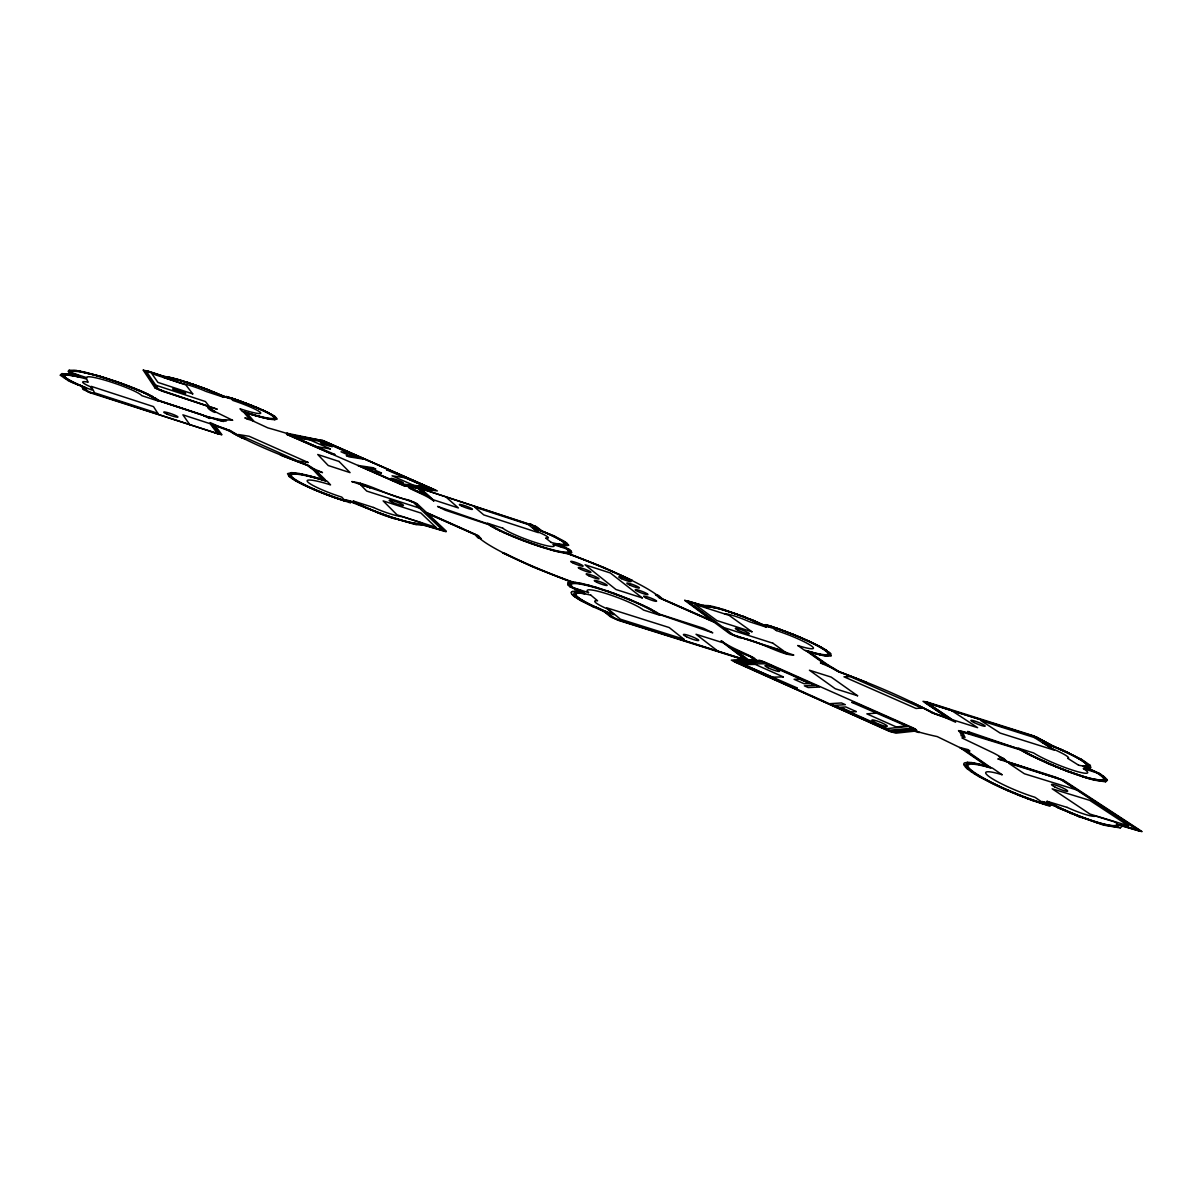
<?xml version="1.0" encoding="UTF-8"?>
<svg xmlns="http://www.w3.org/2000/svg" width="1202" height="1202" viewBox="0 0 1202 1202"><rect width="100%" height="100%" fill="white"/><g stroke="black" fill="none" stroke-linecap="round" stroke-linejoin="round"><path stroke-width="1.5" d="M568.606 545.302L564.144 545.993L556.105 543.845M62.234 374.964L64.517 377.834M784.636 652.34L780.744 650.913L784.651 652.37M570.003 552.079L567.179 548.653M1042.164 801.629L1045.515 804.033L1044.253 803.657A54.556 7.723 22.4 0 1 976.069 773.592A54.556 7.723 22.4 0 1 989.351 767.582M1141.9 831.679L1117.349 824.226A46.818 6.536 22.6 0 1 1053.884 804.964L1050.428 803.853L1058.045 807.398M315.51 470.718L323.939 480.124L304.737 475.03M1105.374 780.323L1103.376 776.883M604.305 611.623L607.716 612.584L606.018 611.593A41.905 5.77 20.7 0 1 584.773 593.728L579.695 591.79M62.234 374.964C66.636 372.049 76.522 378.089 78.04 375.415M569.913 552.229L568.426 552.8M1105.374 780.323L1104.428 780.834M221.904 434.718L215.083 425.508L229.191 430.932M831.243 655.751L830.597 653.497M1042.164 801.494L1050.864 803.853M1090.725 767.702L1090.319 765.434M566.262 545.182L566.548 543.965L563.903 541.666M1090.605 767.762L1087.72 767.973M1036.965 737.577L1054.65 746.833M1044.388 802.425L1056.633 806.737M350.413 502.721L349.016 502.451M556.09 543.77L556.526 543.8A35.88 4.237 20.3 0 0 539.698 530.322L538.406 529.661L553.115 535.536M703.455 605.402L706.821 607.025A37.412 4.553 21.1 0 1 761.587 624.649L764.547 625.596L757.545 622.2M566.052 545.257L558.209 544.551M830.777 655.991L826.48 656.067M988.855 766.966C985.009 766.44 961.946 757.861 967.73 768.048M69.19 370.216L68.078 371.388M582.94 592.856C571.596 589.431 570.68 595.696 581.002 600.159M572.362 591.489L571.025 592.496L571.851 594.329M211.807 407.493L211.357 407.493A23.875 2.689 19.4 0 0 214.106 410.874C219.771 415.682 204.595 408.139 208.111 406.231L161.218 390.8M538.376 529.571L531.615 524.958M572.362 591.489L574.796 591.279M570.484 553.431L571.791 552.559L571.115 551.132M703.455 605.402L708.519 605.628M1104.428 780.834L1088.471 778.175M69.22 370.201L76.507 370.547M358.046 465.459L372.951 467.728L375.79 468.975L362.087 466.872L400.176 483.61L428.137 487.651L386.518 469.817L389.643 470.388L432.119 489.004L403.091 484.902L406.021 486.179M315.63 470.613L314.293 469.486A27.406 3.381 19.7 0 1 309.034 466.045L307.667 465.279A100.713 11.87 19.6 0 1 229.191 430.361L224.293 428.378A25.017 2.96 19.3 0 1 217.322 425.869L210.155 422.593L218.253 433.291L215.008 432.705M363.785 459.164L349.091 456.835L346.296 455.603L359.894 457.782L323.639 441.915L293.964 436.927L335.058 454.581L331.752 453.965L286.482 434.162L322.226 440.503M1120.219 827.893L1122.112 826.39M143.158 370.081L155.118 388.096M243.525 411.82L245.704 412.316A40.072 4.312 19.4 0 0 273.26 416.598A40.072 4.312 19.4 0 0 230.844 398.193L229.792 397.847L230.363 398.508M1120.204 827.893L1103.481 825.098L1079.817 816.669M1105.555 781.796L1107.448 780.263M230.213 398.628L222.31 396.164M226.412 396.48L229.357 397.501M905.887 725.978L896.301 726.94L866.852 713.838L876.784 713.071M570.094 553.476L568.456 553.521L603.359 567.224L632.237 580.341L629.743 579.77A97.572 12.411 20.5 0 0 568.486 554.017L563.918 552.995M568.411 552.8L566.533 552.83M1105.539 781.796L1094.481 780.173M73.352 383.077L85.823 387.915L84.696 387.269A39.185 4.673 18.9 0 1 79.798 377.188L80.609 377.293L75.215 375.445M967.505 762.293L964.274 762.954L963.673 764.472M446.092 531.78L424.847 525.499M769.761 627.083L758.853 623.072M221.484 434.793L91.487 393.174L83.329 389.583M505.156 553.506L502.586 552.905L532.967 566.983L571.085 582.023L567.72 582.745L567.885 584.743M291.545 472.626L287.503 473.663L289.186 476.563M274.687 419.723L277.226 419.032L275.063 416.538M967.55 762.293L971.426 762.564M242.188 438.099L244.938 438.73A98.804 11.644 19.6 0 1 230.859 430.842L228.53 429.76M826.66 655.481C834.293 655.345 823.986 648.749 821.582 647.803M574.811 591.294L576.104 591.354M291.575 472.626L295.301 472.927M85.597 387.945L87.19 390.815L90.451 392.288L217.667 433.727L210.08 423.69L182.899 414.84L189.826 424.697M274.657 419.723L271.126 419.363M826.645 655.481L822.724 655.03M566.533 552.83L566.277 552.965A99.526 12.666 20.5 0 1 660.875 598.416L715.521 622.531L686.597 601.105M143.414 370.081L148.537 371.553M1139.165 830.988L1119.979 825.368L1116.222 826.931L1105.57 825.128M576.119 591.354L577.982 591.549M1087.705 767.973L1083.077 766.11A40.222 4.898 22.2 0 0 1049.857 745.135L1047.889 744.098M575.142 582.324L571.055 581.422A97.572 12.411 20.5 0 1 505.426 553.551L505.426 553.551M826.435 656.067L824.226 655.736M577.997 591.549L579.664 591.79M295.346 472.927L299.058 473.498M165.455 376.842L148.071 371.208M971.471 762.579L972.358 762.699M575.187 582.339L578.883 582.94M165.455 376.842L170.459 377.789M423.164 489.064L437.348 490.912L323.022 440.563M287.624 434.343L286.812 434.433L405.269 486.074M687.123 600.715L704.733 606.199L717.714 608.047M972.403 762.699L973.335 762.849M271.096 419.363L269.639 419.122M76.552 370.562L80.279 371.223M708.534 605.628L710.397 605.958M68.83 374.168L61.783 373.612L60.28 375.159M68.845 374.168L72.586 374.874M973.395 762.849L981.403 764.562M563.873 552.995L559.291 552.079M822.709 655.015L816.338 653.648M824.196 655.736L822.529 655.421M269.594 419.107L261.18 417.229M299.118 473.513L302.273 474.129M301.522 474.369C262.953 469.276 333.345 498.379 337.582 498.409M416.102 524.568L425.253 525.439L421.271 523.862A40.267 5.274 19.8 0 1 357.43 503.443L353.839 502.331L354.86 503.052M301.537 474.369L304.722 475.03M416.087 524.568L414.059 524.162M578.928 582.955L580.987 583.361M710.412 605.958L713.402 606.604M80.324 371.223L83.464 371.884M821.612 655.24L822.484 655.421M72.601 374.874L75.2 375.445M302.333 474.144L305.804 474.91M414.029 524.147L393.385 518.107M581.047 583.376L582.084 583.601M820.666 655.03L821.567 655.225M168.941 377.143L162.27 376.106L165.621 377.323A34.287 3.666 19.3 0 1 220.086 395.353L223.136 396.314L221.589 395.443M168.956 377.158L170.233 377.443M170.459 377.789L172.878 378.345M582.144 583.616L583.225 583.856M83.524 371.899L84.591 372.139M819.674 654.805L820.62 655.03M559.231 552.064L557.187 551.583M170.263 377.443L174.005 378.375M84.651 372.154L86.935 372.695M583.286 583.871L588.109 585.058M305.879 474.925L310.942 476.187M713.432 606.619L714.334 606.83M819.629 654.805L810.554 652.37M172.878 378.345L175.507 379.021M87.01 372.71L88.152 372.996M557.127 551.568L554.948 551.027M714.364 606.845L719.968 608.347M1093.354 779.888L1094.421 780.158M88.227 373.011L92.87 374.483M90.405 373.852C85.207 373.687 72.541 367.316 70.317 372.71M1105.555 825.128L1103.872 824.692M816.323 653.633L809.562 651.784M981.478 764.577L982.725 764.908M259.106 416.448C270.976 420.79 284.453 419.934 265.101 411.415M261.119 417.214L256.928 415.862M1093.294 779.873L1088.486 778.55M174.02 378.375L176.033 378.915M553.791 550.726L554.888 551.012M175.507 379.021L177.836 379.652M90.736 373.657L96.701 375.55M989.682 767.672L991.034 767.777L965.672 750.093L969.909 750.965L967.911 749.597L959.767 747.494L961.87 748.921M311.002 476.202L315.059 477.314M717.729 608.047L719.112 608.422M588.184 585.089L589.416 585.404M982.785 764.923L986.557 765.944L961.931 748.966M1103.857 824.692L1097.05 822.709M92.885 374.498L95.409 375.174M553.731 550.711L551.372 550.065M163.532 376.722L146.283 371.283L158.318 388.982L162.195 390.695M257.814 416.343L258.911 416.643M176.063 378.915L185.409 381.875M589.476 585.434L590.738 585.765M257.754 416.328L249.881 413.819M916.63 731.011L910.755 729.404L892.245 731.357L889.134 730.531L735.354 661.566L757.636 661.295L757.05 660.709A112.132 14.89 21.6 0 1 754.465 658.17C744.053 652.431 730.921 648.043 721.11 640.711L745.255 659.132L742.761 658.771M719.607 608.558L736.495 614.012M590.798 585.795L594.855 586.952M177.641 379.351L178.692 379.652M256.582 415.997L254.238 415.336M551.312 550.05L542.162 547.316M315.134 477.329L321.986 479.343L313.692 470.207M96.025 375.099L102.08 377.112M178.707 379.652L183.17 380.974M1087.254 777.829L1088.456 778.175M97.407 375.49L100.127 376.286M253.006 414.975L254.178 415.321M912.724 730.275L914.181 730.711A114.25 15.175 21.6 0 0 937.169 736.571L963.703 749.447M1087.224 777.829L1067.436 771.158M1087.179 778.175L1088.411 778.535M251.744 414.6L252.931 414.96M208.772 417.59L207.946 417.124L211.312 418.071A25.017 2.96 19.3 0 1 217.697 419.934L223.437 421.496A98.804 11.644 19.6 0 1 226.532 420.685C219.635 419.107 208.847 417.875 201.41 414.51L158.98 400.506M594.915 586.967L596.267 587.372M809.547 651.769L807.609 651.334L826.074 664.225M810.479 652.355L809.547 652.07L827.547 664.616M100.202 376.316L102.981 377.143M250.467 414.224L251.684 414.585M1085.842 777.769L1087.104 778.145M102.095 377.112L110.464 379.757M766.696 624.815L765.704 624.604L767.913 626.272L763.03 624.709M250.407 414.194L245.178 412.421L252.195 420.61L267.851 427.882A100.713 11.87 19.6 0 1 290.944 434.718L324.765 441.435L435.665 490.296L404.203 485.924L358.046 465.55M722.823 609.174L741.814 615.995M596.342 587.402L597.694 587.808M1119.272 824.707L1137.498 829.891L1061.065 779.692L997.855 758.898L1003.324 760.25A29.028 3.906 22.1 0 0 999.117 756.644L1003.625 758.387L1007.426 761.843M1052.712 805.28L1046.867 803.507L1050.097 806.272L1033.029 800.742M183.771 381.154L185.949 382.041M148.071 371.418L144.601 370.847L156.591 388.426L160.858 390.455M926.922 701.968L923.001 701.337L947.371 717.894L934.6 713.402L910.59 701.848A112.132 14.89 21.6 0 1 932.106 712.846M103.056 377.173L104.424 377.593M597.755 587.823L608.212 591.249M1085.767 777.739L1083.077 776.898M1077.954 790.315L1024.389 773.757L1008.763 763.27L1061.742 779.692L1138.594 829.741M247.882 413.428L249.115 413.804M104.469 377.608L108.826 378.991M348.82 502.391L343.802 500.498M1007.426 761.858L1063.5 780.173L1141.735 831.348M185.499 381.695L186.475 382.206M978.443 736.195L1019.371 749.056L1029.303 754.435M1097.05 822.709L1095.052 822.078M247.807 413.398L246.846 413.097L253.682 420.94L247.387 419.122M291.395 435.079L286.767 433.186L322.662 440.653M766.756 624.845L770.602 626.062M926.952 701.983L1033.945 735.924L1050.848 744.985M1098.222 773.232L1083.272 768.529A31.312 3.891 22.2 0 1 1073.732 770.527A31.312 3.891 22.2 0 1 1033.675 752.978L1018.319 748.155A50.454 6.28 22.2 0 0 1083.062 776.567A50.454 6.28 22.2 0 0 1098.222 773.232L1085.166 767.116L1089.147 766.245L1085.842 762.609M186.085 381.875L187.016 382.386M186.671 382.071L187.542 382.552M215.323 433.066L220.101 433.997L212.979 424.531L214.482 425.027A26.88 3.17 19.3 0 0 226.893 429.475M345.32 500.979L341.774 497.117A30.651 3.997 19.6 0 1 307.682 481.852A30.651 3.997 19.6 0 1 330.55 484.887L327.229 481.266A49.387 6.431 19.6 0 0 290.238 476.353A49.387 6.431 19.6 0 0 345.32 500.979C346.311 499.912 354.094 502.045 359.578 504.93M394.031 518.317L412.076 523.306L423.404 524.748L444.59 530.983L424.802 512.022L476.818 535.19A99.526 12.666 20.5 0 0 573.474 582.594L569.493 583.661L570.695 586.441M187.272 382.251L191.343 383.799L187.903 382.446M423.389 489.605L420.745 489.064L433.937 501.099C427.281 495.75 415.622 491.648 408.905 487.847A98.804 11.644 19.6 0 0 408.109 486.374L433.997 489.68L324.119 441.389M542.087 547.286L539.367 546.414M354.725 502.451L345.966 499.747L345.199 499.867L346.206 500.964L344.929 500.558A47.344 6.16 19.6 0 1 292.612 477.419A47.344 6.16 19.6 0 1 323.413 480.349C333.224 484.09 307.381 466.331 322.482 472.611L314.353 469.065A25.497 3.14 19.7 0 1 311.393 467.142L307.832 465.084A98.804 11.644 19.6 0 1 281.854 455.167L280.427 455.137L307.126 465.339L313.677 470.162M423.495 524.478L442.742 530.217L413.713 502.646L409.311 500.708M394.151 518.678L390.755 517.251M228.11 397.096L228.756 398.027L213.866 392.243M703.23 605.462L684.719 600.339M704.913 606.529L688.175 601.481L733.566 634.987L793.801 655.06C781.03 655.421 756.043 639.118 738.824 637.586L729.689 633.709L714.093 622.2L659.102 597.815A97.572 12.411 20.5 0 0 655.451 594.629L658.441 595.411L662.587 598.972L712.17 620.773L684.764 600.384M764.021 625.551L771.549 627.76L769.626 626.272L770.692 626.603A43.978 5.334 21.2 0 1 823.64 649.531A43.978 5.334 21.2 0 1 807.428 650.853L805.791 650.537L824.542 663.94L820.455 662.948L829.575 666.87A26.384 3.366 21.4 0 1 834.098 669.424L839.071 672.038A112.132 14.89 21.6 0 1 866.236 682.42L838.831 671.407L827.607 664.646M345.665 501.399L339.295 499.296M1083.002 776.883L1067.842 771.609M108.841 378.991L110.299 379.471M567.104 548.608L558.134 544.641M393.37 518.107L391.416 517.461M978.413 736.195L971.862 734.137A29.494 3.786 21.9 0 1 961.991 731.597L960.413 731.297A114.25 15.175 21.6 0 1 961.931 737.938L993.032 752.783A31.237 4.207 22.1 0 1 1005.368 761.031L1056.017 777.318L1063.89 780.849M1095.037 822.078L1082.085 817.525M529.962 524.372L420.91 488.658L433.141 499.732L458.398 507.95L445.626 496.727M148.717 371.418L162.766 376.076M247.281 419.092L244.817 417.845L249.64 419.092L243.495 411.925M70.377 372.74L78.025 375.4M529.03 523.621L531.089 524.327M91.382 392.874C85.192 392.453 84.425 385.677 78.415 384.971M561.98 547.195L556.511 544.115M343.772 500.483L337.612 498.424M229.116 397.231L230.604 397.922A41.8 4.492 19.4 0 1 275.198 417.47A41.8 4.492 19.4 0 1 242.263 411.415L239.979 408.77A25.948 2.795 19.4 0 0 260.488 412.556A25.948 2.795 19.4 0 0 232.767 400.401L230.619 397.922M162.36 390.981L209.719 406.862A25.693 2.9 19.4 0 0 212.664 410.498L232.692 420.309A100.713 11.87 19.6 0 0 221.679 420.85L219.696 420.339A26.88 3.17 19.3 0 0 208.367 417.034L155.779 399.695A44.865 5.244 19 0 0 108.285 379.276A44.865 5.244 19 0 0 71.865 372.83L71.97 373.026M211.852 407.448L217.246 409.221L157.567 389.042L154.712 384.85L205.437 401.543L208.847 405.885M110.148 379.652A46.803 5.469 19 0 1 158.228 401.032L141.701 395.638A29.043 3.396 19 0 0 111.831 382.326A29.043 3.396 19 0 0 86.95 377.759L70.016 372.229A46.803 5.469 19 0 1 110.148 379.652L111.876 380.223M76.582 374.528L80.414 377.067M770.677 626.092L771.939 626.512M222.235 395.758L227.103 397.366L226.397 396.54M111.741 379.952L113.304 380.688M539.292 546.384L530.698 543.454M391.221 517.731L389.433 516.8M230.423 397.667L234.39 399.199M191.358 383.799L193.537 384.535M191.509 383.633L193.898 384.445M155.193 388.141L162.33 390.966M113.228 380.433L114.716 381.169M772.015 626.527L773.292 626.963M390.485 517.476L384.625 515.463M231.731 398.102L232.978 398.523M114.701 380.944L118.968 382.642M389.418 516.8L382.101 514.231M233.038 398.538L234.285 398.974M529.962 524.147L531.6 524.523M773.367 626.978L777.424 628.376M339.234 499.281L337.702 498.755M193.552 384.535L196.362 385.301M322.436 440.368L324.36 441.269M234.36 398.989L235.607 399.425M234.405 399.199L235.652 399.635M116.173 381.44L121.778 383.648M194.649 384.91L196.287 385.481M608.242 591.249L614.417 593.442M337.612 498.725L336.079 498.184M235.682 399.44L244.772 402.73M777.814 628.766L767.402 625.31L769.821 627.008M196.302 385.481L198.18 385.947M335.989 498.154L321.67 492.835M236.989 399.905L239.559 400.822M196.843 385.677L198.781 386.158M119.178 382.491L124.978 384.58M777.499 628.406L778.821 628.871M777.844 628.766L787.355 632.267M530.623 543.424L524.838 541.306M384.58 515.448L380.208 513.855M198.495 386.263L207.63 389.478M323.383 441.344L288.435 434.493M778.896 628.901L780.233 629.382M1032.984 800.727L1027.665 798.789M199.036 386.458L203.574 387.915M121.808 383.663L146.389 393.7M780.308 629.412L790.225 633.138M736.51 614.027L740.627 615.544M240.941 401.318L242.173 401.768M614.432 593.457L628.315 598.821M382.101 514.231L377.969 513.014M242.248 401.784L243.48 402.249M124.993 384.595L127.788 385.647M1027.259 798.248L1048.505 805.37L1044.418 802.53M244.832 402.745L247.327 403.692M244.487 402.805L255.861 407.087M523.381 540.765L524.763 541.276M1067.421 771.143L1062.793 769.385M1067.797 771.579L1050.007 764.442M379.441 513.254L349.211 501.279L350.458 502.661M1027.575 798.744L1020.333 795.949M203.363 388.051L208.171 389.688M531.434 524.673L536.543 526.731L541.456 530.533M203.694 415.546L158.769 400.822L156.005 399.019M1027.229 798.233L1021.985 796.22M741.664 615.664L748.861 618.775M523.306 540.735L519.039 539.082M127.863 385.662L130.582 386.713M247.402 403.722L249.836 404.668M742.31 615.92L750.018 619.24M377.473 512.503L375.79 512.187M1081.124 817.57L1072.965 813.934M323.533 441.404L363.845 459.104M787.37 632.282L792.824 634.416M1079.456 816.924L1072.199 813.619M130.657 386.743L135.961 388.847M1062.763 769.37L1056.543 766.891M375.52 511.752L359.578 504.93M249.911 404.683L252.3 405.63M790.24 633.153L798.624 636.549M518.963 539.052L513.404 536.813M1021.955 796.22L1007.922 790.405M207.54 389.658L209.298 390.139M321.595 492.79L314.143 489.755M209.328 390.139L213.085 391.672M208.562 390.064L213.866 392.243M1036.74 737.232L924.879 702.178M1020.273 795.934L1011.137 792.178M203.544 415.742L209.659 418.431L208.832 417.62M252.36 405.66L253.502 406.126M793.08 634.28L805.896 639.975M749.447 618.745L755.742 621.404M604.275 611.608L592.977 606.725M1056.513 766.876L1029.318 754.45M136.021 388.877L139.763 390.44M628.33 598.836L629.818 599.437M254.013 406.531L265.086 411.4M1053.403 746.307L1037.221 737.427L926.742 702.779L955.605 722.207L946.29 718.045A27.451 3.531 21.9 0 0 939.123 715.475L932.091 712.846M750.033 619.255L751.175 619.721M1054.064 746.292L1056.167 747.178M513.329 536.783L504.224 532.847M1071.899 813.904L1070.201 813.198M255.921 407.102L257.003 407.568M213.115 391.687L216.63 393.189M629.833 599.452L642.529 605.042M1071.418 813.303L1057.82 807.729M751.986 619.796L753.894 620.608M257.063 407.583L258.13 408.034M798.699 636.579L800.006 637.135M1069.9 812.657L1056.288 807.008M1055.912 747.359L1061.591 749.522M314.098 489.725L303.475 484.947M800.066 637.165L801.358 637.721M1056.543 747.629L1057.775 748.155M1011.047 792.133L1007.516 790.615M258.19 408.064L259.226 408.515M139.823 390.455L142.167 391.476M1057.775 748.155L1066.865 751.911M1048.414 763.766L1049.962 764.427M801.433 637.751L809.171 641.192M754 620.923L755.096 621.404M259.286 408.53L262.397 409.897M1048.339 763.721L1030.7 755.502M78.415 384.971L64.517 377.849M755.111 621.404L757.515 622.185M216.66 393.189L221.574 395.443M1007.892 790.39L999.463 786.589M1007.456 790.585L1000.425 787.445M755.652 621.644L758.853 623.072M142.227 391.506L144.465 392.498M1061.621 749.537L1062.929 750.123M758.642 660.514L762.308 662.137L737.607 662.392L794.522 687.845L797.272 687.965L742.28 663.955L765.975 663.759L814.866 685.471L804.363 685.846L808.15 687.544L819.448 687.063L760.115 660.499L733.731 660.604A5.815 0.811 21.2 0 0 736.646 662.858L887.106 730.035A6.07 0.856 21.9 0 0 894.243 732.243L916.48 729.884L854.412 702.449L851.707 702.329L907.405 726.534L887.106 728.577L834.984 705.319L845.337 704.673L841.475 702.945L830.236 703.666L889.39 730.215L911.311 728.277L915.233 730.02M550.381 534.59L540.134 530.202L535.371 526.461M1062.658 750.288L1066.174 751.911M550.381 534.59L563.903 541.651M262.457 409.927L263.403 410.348M805.911 639.975L807.113 640.531M504.149 532.817L500.648 531.194M144.525 392.513L145.562 392.994M807.143 640.531L817.075 645.354M263.448 410.378L267.129 412.106M592.947 606.71L582.324 601.451M1000.364 787.415L993.663 784.245M73.337 383.062L70.332 381.65M809.231 641.222L811.605 642.334M553.145 535.551L554.137 536.017M145.622 393.024L147.666 393.986M593.037 606.349C603.374 608.452 609.564 617.482 619.361 620.337L744.579 659.673L747.253 659.898L732.634 648.644L752.542 657.509A114.25 15.175 21.6 0 0 755.157 660.078L755.667 660.529M1067.466 752.197L1066.189 751.911M1066.76 752.182L1068.758 752.798M999.433 786.589L990.057 782.021M554.152 536.032L555.114 536.483M592.451 606.078L589.085 604.456M1067.331 752.437L1081.319 759.243M642.604 605.072L646.345 606.86M499.521 530.668L500.588 531.164M1068.458 752.978L1074.272 755.848M811.666 642.364L817.24 645.098M555.144 536.498L563.332 540.765M147.726 394.001L151.467 395.864M146.404 393.715L155.99 399.004M499.476 530.638L496.336 529.09M302.288 484.376L303.415 484.917M993.618 784.215L981.643 778.04M267.175 412.121L267.986 412.526M70.317 381.635L69.416 381.184M646.421 606.905L647.562 607.461M589.07 604.456L581.002 600.159M302.228 484.346L300.034 483.234M268.016 412.541L269.594 413.338M647.638 607.491L648.749 608.062M69.385 381.184L68.078 380.523M1030.625 755.472L1028.116 754.195M242.143 438.084L237.305 435.56M496.291 529.06L492.595 527.107M990.042 782.006L978.233 775.56M648.81 608.092L649.891 608.648M1074.272 755.848L1082.461 760.385M817.3 645.128L819.298 646.165M299.974 483.204L296.023 481.1M649.951 608.678L651.018 609.234M68.063 380.508L60.355 375.279M1026.884 753.534L1028.056 754.15M817.09 645.354L818.968 646.36M151.512 395.879L153.135 396.75M1026.808 753.504L1021.249 750.439M651.078 609.264L656.923 612.539M819.343 646.195L820.26 646.691M270.375 413.758L274.086 415.892M236.178 434.959L237.29 435.56M820.32 646.721L821.206 647.202M818.983 646.36L821.582 647.803M582.294 601.436L580.836 600.624M236.163 434.944L234.014 433.757M821.251 647.232L822.108 647.698M981.598 778.01L980.306 777.303M492.55 527.092L488.808 524.883M580.806 600.609L579.89 600.083M232.978 433.171L233.999 433.742M822.153 647.728L823.806 648.674M979.029 776.567L980.246 777.258M1081.349 759.258L1090.154 765.268M295.977 481.07L293.468 479.598M232.963 433.171L229.206 430.947M978.954 776.537L976.58 775.14M579.875 600.083L578.553 599.302M1020.243 749.853L1021.189 750.409M535.341 526.446L422.037 488.944L419.047 488.448L426.74 495.57L410.633 488.448A100.713 11.87 19.6 0 0 409.867 486.96L409.657 486.705M154.682 397.607L158.964 400.491M823.851 648.704L826.074 650.057M563.347 540.78L564.85 541.696M1020.197 749.823L962.426 732.078L965.011 737.412L961.074 735.654A112.132 14.89 21.6 0 0 958.505 730.606L963.208 731.627A27.451 3.531 21.9 0 0 968.752 733.055L971.562 733.716L968.812 732.198M978.218 775.545L974.101 772.961M975.423 774.449L976.52 775.11M68.634 372.259L76.658 375.79M1098.959 773.187L1087.224 767.928M578.538 599.302L575.172 597.124M656.968 612.569L658.561 613.561M1082.461 760.385L1085.586 762.429M974.326 773.757L975.363 774.404M1099.004 773.217L1100.656 774.253M568.771 549.149L559.922 545.287M416.733 503.413L408.56 499.942C389.027 496.531 370.351 483.94 351.78 481.566L414.164 502.451L420.505 508.431L366.7 491.062L360.976 485.247M1083.723 766.741L1096.6 772.721A48.365 6.01 22.2 0 1 1083.903 776.477A48.365 6.01 22.2 0 1 1022.406 750.198L967.655 731.432L968.737 732.153M974.266 773.727L971.321 771.804M1098.237 773.232L1100.476 774.704M826.105 650.072L827.382 650.913M564.865 541.696L566.548 542.868M292.672 479.102L289.216 476.593M274.116 415.907L275.033 416.523M1100.701 774.283L1102.88 775.756M974.086 772.961L967.73 768.063M659.357 614.072L703.531 628.315L712.771 632.823L656.653 613.546A47.93 6.431 20.7 0 0 616.716 594.855A47.93 6.431 20.7 0 0 576.209 583.601L575.563 583.571A47.93 6.431 20.7 0 0 573.414 587.808L581.407 590.768L584.758 593.292M488.132 524.448L445.221 510.174L437.588 506.418L490.311 524.703A43.002 5.184 20.3 0 0 525.74 541.14A43.002 5.184 20.3 0 0 563.783 552.049L564.369 552.094A43.002 5.184 20.3 0 0 566.442 548.803L566.082 548.518M1138.61 829.756L1139.691 830.792M971.261 771.774L967.355 768.874M1100.491 774.719L1103.361 776.883M925.27 702.569L950.121 719.142L948.724 718.706A29.494 3.786 21.9 0 0 935.982 714.153L933.473 713.192A114.25 15.175 21.6 0 0 838.771 671.663L836.923 670.701A28.352 3.606 21.4 0 0 828.869 666.163L826.24 664.36M575.157 597.124L573.459 595.831M1102.925 775.786L1104.142 776.672M988.9 766.891L963.719 749.462M568.801 549.164L569.733 549.87M828.539 651.739L830.582 653.482M566.563 542.868L568.591 545.122M717.864 651.153L696.033 634.25L723.243 642.845L745.706 659.898L617.888 619.511L613.816 617.678L607.701 612.584M1104.172 776.702L1107.192 779.692M417.019 503.623L426.394 512.428L478.651 535.837A97.572 12.411 20.5 0 0 481.251 538.721L477.96 537.835L475 534.62L427.642 513.585L446.333 531.194M569.748 549.885L571.1 551.117M569.703 586.636L580.882 591.985M573.444 595.831L571.867 594.329M582.985 592.781L571.1 586.831M604.02 611.502L610.631 616.927L618.489 620.382L743.647 659.733L731.312 660.123L889.345 731.312L895.941 733.16L914.467 731.177L919.245 732.544L916.901 731.177M967.325 768.844L965.642 767.327M569.673 586.606L567.885 584.773M965.627 767.312L963.673 764.502M81.931 386.774L83.193 389.418M412.271 488.778L411.445 487.396L417.665 488.282L424.081 494.112L412.271 488.778M706.776 607.987A36.931 4.492 21.1 0 1 728.111 611.472A36.931 4.492 21.1 0 1 766.5 627.204L749.177 621.644A18.886 2.299 21.1 0 0 724.475 613.711M759.258 660.514A5.649 0.766 21.3 0 1 766.095 662.663L912.198 727.48A5.89 0.811 21.9 0 1 915.744 729.96M786.574 652.716L787.115 654.038L775.861 649.065L786.574 652.716M360.33 483.384L359.293 484.045L370.156 487.772L360.33 483.384M332.218 446.588C315.856 443.643 317.148 438.399 332.218 446.588M361.937 484.421L365.468 485.999L361.937 484.421M921.799 708.023L916.029 708.459L843.969 676.801L850.235 676.636L921.799 708.023M856.245 711.584L851.076 711.96L840.604 707.287L845.847 706.941L856.245 711.584M809.442 683.562L804.123 683.743L794.086 679.28L799.465 679.13L809.442 683.562M783.343 676.906L772.18 677.177L743.798 664.511L755.277 664.421L783.343 676.906M753.549 659.703L748.35 659.718L736.255 650.567L750.514 656.713L753.549 659.703M426.89 487.186L413.653 485.277L392.062 475.812L405.48 477.825L426.89 487.186M381.41 472.972L374.498 471.92L366.835 468.555L373.777 469.621L381.41 472.972M308.133 462.485L297.735 460.922L238.432 434.523L249.145 436.266L308.133 462.485M355.296 456.144L348.43 455.047L341.007 451.787L347.904 452.914L355.296 456.144M330.325 448.902L316.126 446.573L295.211 437.378L309.575 439.797L330.325 448.902M926.171 702.103L952.555 719.773L977.632 727.676L950.587 709.886L926.006 702.103M1078.57 765.178L1067.677 758.312A20.314 2.479 22.2 0 0 1052.772 748.891L1042.57 742.385A39.696 4.838 22.2 0 1 1081.229 760.28A39.696 4.838 22.2 0 1 1078.57 765.178M590.858 595.17L590.738 595.14A41.364 5.694 20.7 0 0 577.846 597.109A41.364 5.694 20.7 0 0 614.057 614.643L607.19 608.828A21.155 2.915 20.7 0 1 597.574 600.775L590.858 595.17M551.207 542.433L545.663 538.03A18.12 2.134 20.3 0 0 538.15 531.975L533.057 527.813A35.414 4.177 20.3 0 1 563.062 541.907A35.414 4.177 20.3 0 1 551.207 542.433M86.559 379.036L86.439 378.991A38.674 4.613 18.9 0 0 64.803 376.542A38.674 4.613 18.9 0 0 91.968 390.019L90.451 386.759A19.788 2.359 18.9 0 1 88.167 382.206L86.559 379.036M1128.543 825.834L1089.974 814.07L1052.156 788.797L1089.793 800.382L1128.543 825.834M1067.121 807.383L1046.837 801.223A46.217 6.461 22.6 0 0 1096.585 821.988A46.217 6.461 22.6 0 0 1115.651 822.213L1095.593 816.068A23.634 3.306 22.6 0 1 1067.121 807.383M683.878 639.179L620.427 619.225L606.785 607.836L669.198 627.549L683.878 639.179M857.567 695.748L835.27 688.746L809.427 670.22L831.198 677.102L857.567 695.748M1034.336 737.547L980.982 720.644L1000.124 733.07L1054.229 750.138L1034.336 737.547M772.931 643.235L721.906 626.963L732.424 634.746L783.989 651.153L772.931 643.235M588.559 592.616L571.551 587.207A50.003 6.716 20.7 0 1 600.925 589.115A50.003 6.716 20.7 0 1 660.108 615.319L643.521 610.06A31.027 4.162 20.7 0 0 606.71 593.743A31.027 4.162 20.7 0 0 588.559 592.616M435.845 527.257L397.021 514.817L383.137 500.888L420.955 513.074L435.845 527.257M373.552 507.499L353.148 500.979A39.756 5.199 19.8 0 0 393.294 517.686A39.756 5.199 19.8 0 0 422.308 523.14L402.189 516.665A20.329 2.659 19.8 0 1 373.567 507.499M751.926 631.771L716.888 620.578L694.921 604.381L729.148 615.379L751.926 631.771M642.244 597.905L615.935 589.491L585.013 564.805L610.331 572.963L642.244 597.905M157.808 413.323L94.552 392.799L91.307 386.383L153.51 406.622L157.808 413.323M502.857 528.204L487.366 523.186A44.865 5.409 20.3 0 0 539.923 546.339A44.865 5.409 20.3 0 0 568.095 549.344L552.965 544.431A27.841 3.351 20.3 0 1 535.416 542.523A27.841 3.351 20.3 0 1 502.857 528.204M339.054 461.463L317.734 454.491L328.236 465.52L350.067 472.626L339.054 461.463M528.309 524.553L474.49 507.004L483.745 514.892L538.346 532.651L528.309 524.553M192.741 393.88L157.913 382.401L151.798 373.612L185.799 384.865L192.741 393.88M181.442 383.303L163.878 377.488A33.836 3.621 19.3 0 1 190.968 383.919A33.836 3.621 19.3 0 1 223.302 397.126L206.023 391.431A17.309 1.848 19.3 0 0 181.457 383.303M1002.062 774.719L992.386 768.078A56.9 8.053 22.4 0 0 972.944 772.18A56.9 8.053 22.4 0 0 1045.394 804.438L1034.952 797.272A35.309 5.003 22.4 0 1 990.087 777.288A35.309 5.003 22.4 0 1 1002.062 774.719M776.342 630.554L770.001 626.122A45.871 5.559 21.2 0 1 826.15 650.643A45.871 5.559 21.2 0 1 804.514 650.222L797.767 645.504A28.472 3.456 21.2 0 0 811.245 645.79A28.472 3.456 21.2 0 0 776.342 630.554M573.339 563.167A6.701 0.841 20.5 0 0 583.15 566.112A6.701 0.841 20.5 0 0 574.18 561.935A6.701 0.841 20.5 0 0 573.339 563.167M621.509 578.673A6.656 0.826 20.7 0 0 631.125 581.558A6.656 0.826 20.7 0 0 622.08 577.366A6.656 0.826 20.7 0 0 621.509 578.673M581.032 569.402A6.776 0.856 20.6 0 0 590.948 572.362A6.776 0.856 20.6 0 0 581.843 568.125A6.776 0.856 20.6 0 0 581.032 569.402M629.683 585.028A6.731 0.841 20.7 0 0 639.389 587.928A6.731 0.841 20.7 0 0 630.224 583.676A6.731 0.841 20.7 0 0 629.683 585.028M588.995 575.848A6.866 0.871 20.6 0 0 599.017 578.838A6.866 0.871 20.6 0 0 589.776 574.526A6.866 0.871 20.6 0 0 588.995 575.848M637.646 591.369A6.806 0.856 20.8 0 0 647.908 594.599A6.806 0.856 20.8 0 0 639.239 590.392A6.806 0.856 20.8 0 0 637.646 591.369M597.063 582.384A6.942 0.901 20.6 0 0 607.175 585.389A6.942 0.901 20.6 0 0 597.815 581.017A6.942 0.901 20.6 0 0 597.063 582.384M646.21 598.025A6.881 0.871 20.8 0 0 656.562 601.27A6.881 0.871 20.8 0 0 647.773 596.988A6.881 0.871 20.8 0 0 646.21 598.025M175.522 390.545A6.866 0.751 19.2 0 0 185.634 393.43A6.866 0.751 19.2 0 0 176.333 389.448A6.866 0.751 19.2 0 0 175.522 390.545M166.808 413.999A7.558 0.917 19.1 0 0 177.956 417.079A7.558 0.917 19.1 0 0 167.739 412.647A7.558 0.917 19.1 0 0 166.808 413.999M392.438 502.331A7.543 0.947 19.9 0 0 403.466 505.471A7.543 0.947 19.9 0 0 393.249 500.858A7.543 0.947 19.9 0 0 392.438 502.331M461.929 506.162A6.972 0.811 20.1 0 0 472.401 509.378A6.972 0.811 20.1 0 0 463.416 505.216A6.972 0.811 20.1 0 0 461.929 506.162M1054.665 786.844A8.714 1.172 22.4 0 0 1067.601 791.247A8.714 1.172 22.4 0 0 1056.573 785.432A8.714 1.172 22.4 0 0 1054.665 786.844M973.936 722.492A7.738 0.962 21.9 0 0 985.174 726.173A7.738 0.962 21.9 0 0 974.912 721.095A7.738 0.962 21.9 0 0 973.936 722.492M738.298 630.374A7.512 0.947 21.1 0 0 749.342 633.83A7.512 0.947 21.1 0 0 739.44 629.052A7.512 0.947 21.1 0 0 738.298 630.374M686.522 636.744A8.144 1.112 21 0 0 698.647 640.486A8.144 1.112 21 0 0 688.085 635.272A8.144 1.112 21 0 0 686.522 636.744M393.61 480.184A6.671 0.781 19.9 0 0 403.361 483.024A6.671 0.781 19.9 0 0 394.331 479.012A6.671 0.781 19.9 0 0 393.61 480.184M768.123 667.816A7.843 1.067 21.3 0 0 779.557 671.332A7.843 1.067 21.3 0 0 769.13 666.224A7.843 1.067 21.3 0 0 768.123 667.816M874.966 722.372A8.249 1.157 21.8 0 0 887.211 726.324A8.249 1.157 21.8 0 0 876.619 720.869A8.249 1.157 21.8 0 0 874.966 722.372"/></g></svg>
